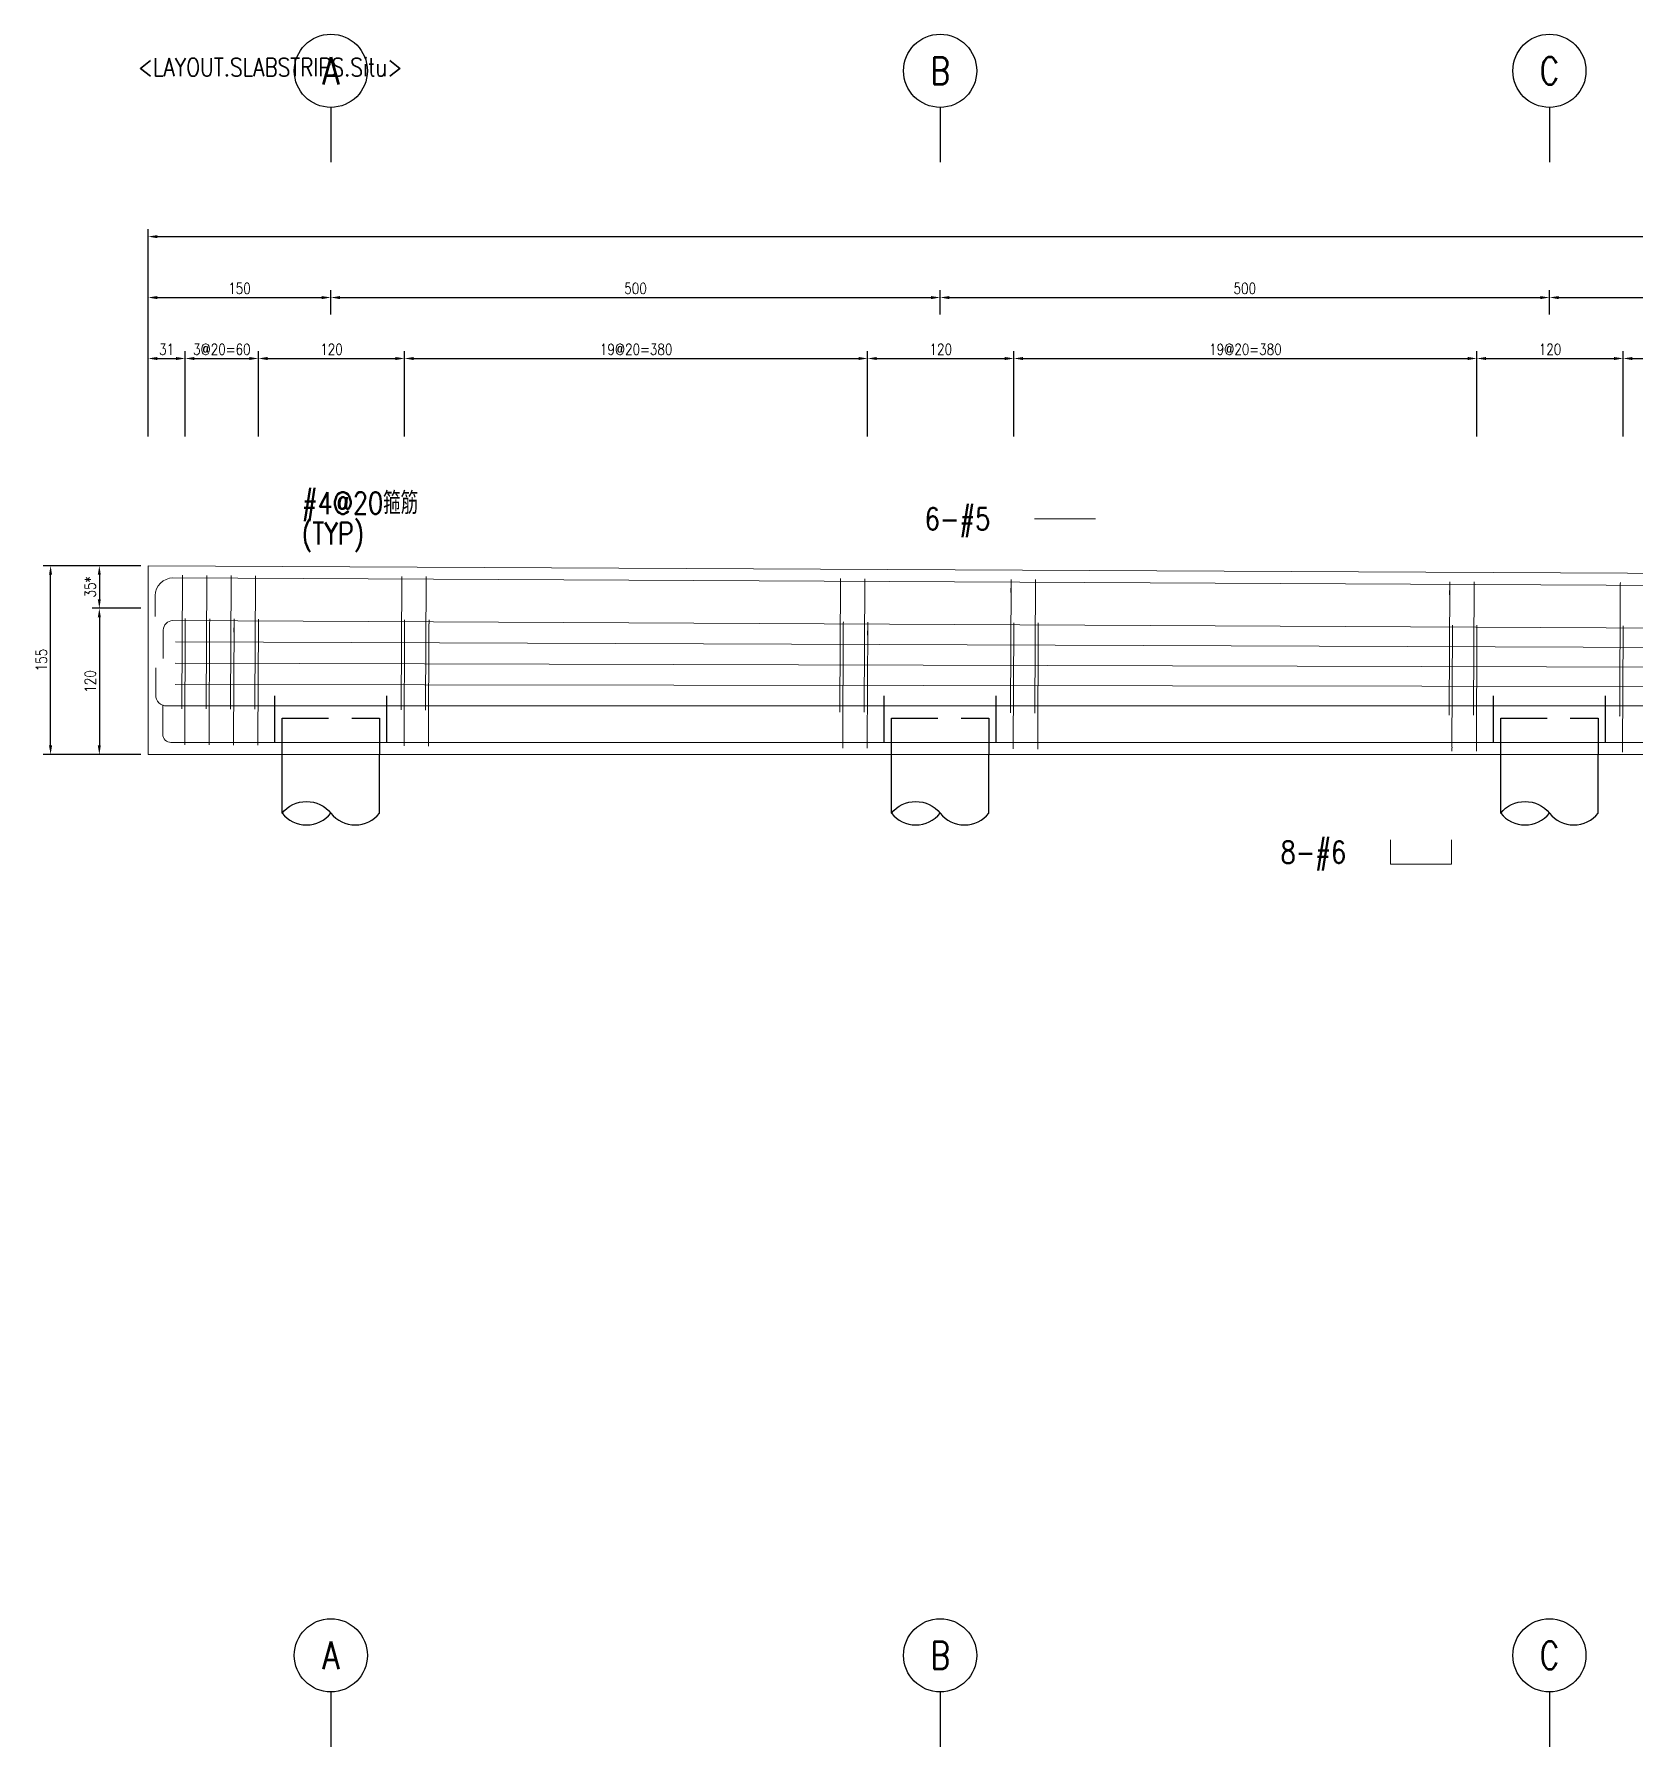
# Model space of a CAD drawing. Extents: x -4754 to 4976, y -19960 to 3841.
# Drawn here: x -359 to 955, y -12514 to -11109 of the extents above; entities that cross this region are included whole.
import ezdxf
from ezdxf.enums import TextEntityAlignment as Align

# ---------------------------------------------------------------- set-up
doc = ezdxf.new("R2010")
doc.units = 0
doc.header["$LTSCALE"] = 3
doc.linetypes.add('DASHED', pattern=[19.05, 12.7, -6.35])
doc.layers.get('0').update_dxf_attribs({"linetype": 'CONTINUOUS'})
doc.layers.add('HB_0', color=7, linetype='CONTINUOUS', transparency=0.5)
for name, color, linetype in [('HB_DIM', 1, 'CONTINUOUS'), ('HB_TXT_CTEXT', 2, 'CONTINUOUS'), ('RCAD.PARM.Treatle', 2, 'CONTINUOUS'), ('鋼筋', 3, 'CONTINUOUS')]:
    doc.layers.add(name, color=color, linetype=linetype)
doc.styles.get("Standard").update_dxf_attribs({"font": 'ROMANS.shx', "width": 0.8, "bigfont": 'chineset.shx'})
doc.dimstyles.new('30', dxfattribs={"dimscale": 3, "dimtxt": 3, "dimasz": 2.5, "dimexe": 2, "dimexo": 2, "dimgap": 1, "dimtad": 1, "dimdsep": 46, "dimtxsty": 'Standard', "dimcen": 0, "dimclrd": 256, "dimclre": 256, "dimclrt": 2, "dimadec": 0, "dimazin": 0, "dimtfac": 1, "dimtix": 1, "dimtmove": 2, "dimatfit": 3, "dimfxl": 1, "dimtolj": 1, "dimtzin": 0, "dimarcsym": 0})

# ---------------------------------------------------------------- blocks, each defined once
blk = doc.blocks.new('pile_vertical')
at = {"color": 252, "linetype": 'DASHED'}
for p, q in [((-46, 10), (-46, 50)), ((46, 10), (46, 50))]:
    blk.add_line(p, q, dxfattribs=at)
at = {"linetype": 'Continuous'}
for p, q in [((-40, -48.1), (-40, 0)), ((40, -48.1), (40, 0))]:
    blk.add_line(p, q, dxfattribs=at)
at = {"color": 252, "linetype": 'DASHED'}
blk.add_lwpolyline([(-40, 0), (-40, 30), (40, 30), (40, 0)], dxfattribs=at)
at = {"linetype": 'Continuous'}
for points in [[(-40, -48.1, -0.48), (0, -48.1, 0.48), (40, -48.1, 0.48)], [(-40, -48.1, 0.48), (0, -48.1, 0.48)]]:
    blk.add_lwpolyline(points, format="xyb", dxfattribs=at)
blk = doc.blocks.new('line_guide')
at = {"color": 4, "linetype": 'Continuous'}
blk.add_line((0, 0), (0, -45), dxfattribs=at)
blk.add_circle((0, 30), 30, dxfattribs=at)
at = {"color": 4, "linetype": 'Continuous', "width": 0.8}
blk.add_attdef('A', text='', height=22.5, dxfattribs=at).set_placement((0, 30), align=Align.MIDDLE)
blk = doc.blocks.new('*D343')
at = {"layer": 'HB_DIM', "linetype": 'Continuous', "lineweight": -2}
for p, q in [((-271.4, -11544.8), (-311.4, -11544.8)), ((-305.4, -11552.3), (-305.4, -11572.3)), ((-271.4, -11579.8), (-311.4, -11579.8))]:
    blk.add_line(p, q, dxfattribs=at)
at = {"layer": 'HB_DIM'}
for points in [[(-304.2, -11552.3), (-306.7, -11552.3), (-305.4, -11544.8)], [(-306.7, -11572.3), (-304.2, -11572.3), (-305.4, -11579.8)]]:
    blk.add_solid(points, dxfattribs=at)
at = {"layer": 'HB_DIM', "color": 2, "linetype": 'Continuous', "insert": (-312.9, -11562.3), "char_height": 9, "attachment_point": 5, "rotation": 90}
blk.add_mtext('\\A1;35*', dxfattribs=at)
blk = doc.blocks.new('*D344')
at = {"layer": 'HB_DIM', "linetype": 'Continuous', "lineweight": -2}
for p, q in [((-271.4, -11579.8), (-311.4, -11579.8)), ((-305.4, -11587.3), (-305.4, -11692.3)), ((-271.4, -11699.8), (-311.4, -11699.8))]:
    blk.add_line(p, q, dxfattribs=at)
at = {"layer": 'HB_DIM'}
for points in [[(-304.2, -11587.3), (-306.7, -11587.3), (-305.4, -11579.8)], [(-306.7, -11692.3), (-304.2, -11692.3), (-305.4, -11699.8)]]:
    blk.add_solid(points, dxfattribs=at)
at = {"layer": 'HB_DIM', "color": 2, "linetype": 'Continuous', "insert": (-312.9, -11639.8), "char_height": 9, "attachment_point": 5, "rotation": 90}
blk.add_mtext('\\A1;120', dxfattribs=at)
blk = doc.blocks.new('*D345')
at = {"layer": 'HB_DIM', "linetype": 'Continuous', "lineweight": -2}
for p, q in [((-265.4, -11438.8), (-265.4, -11368.8)), ((-257.9, -11374.8), (-242.4, -11374.8)), ((-234.9, -11438.8), (-234.9, -11368.8))]:
    blk.add_line(p, q, dxfattribs=at)
at = {"layer": 'HB_DIM'}
for points in [[(-257.9, -11373.6), (-257.9, -11376.1), (-265.4, -11374.8)], [(-242.4, -11376.1), (-242.4, -11373.6), (-234.9, -11374.8)]]:
    blk.add_solid(points, dxfattribs=at)
at = {"layer": 'HB_DIM', "color": 2, "linetype": 'Continuous', "insert": (-250.2, -11367.3), "char_height": 9, "attachment_point": 5, "rotation": 0}
blk.add_mtext('\\A1;31', dxfattribs=at)
blk = doc.blocks.new('*D346')
at = {"layer": 'HB_DIM', "linetype": 'Continuous', "lineweight": -2}
for p, q in [((-234.9, -11438.8), (-234.9, -11368.8)), ((-227.4, -11374.8), (-182.4, -11374.8)), ((-174.9, -11438.8), (-174.9, -11368.8))]:
    blk.add_line(p, q, dxfattribs=at)
at = {"layer": 'HB_DIM'}
for points in [[(-227.4, -11373.6), (-227.4, -11376.1), (-234.9, -11374.8)], [(-182.4, -11376.1), (-182.4, -11373.6), (-174.9, -11374.8)]]:
    blk.add_solid(points, dxfattribs=at)
at = {"layer": 'HB_DIM', "color": 2, "linetype": 'Continuous', "insert": (-204.9, -11367.3), "char_height": 9, "attachment_point": 5, "rotation": 0}
blk.add_mtext('\\A1;3@20=60', dxfattribs=at)
blk = doc.blocks.new('*D347')
at = {"layer": 'HB_DIM', "linetype": 'Continuous', "lineweight": -2}
for p, q in [((-174.9, -11438.8), (-174.9, -11368.8)), ((-167.4, -11374.8), (-62.4, -11374.8)), ((-54.9, -11438.8), (-54.9, -11368.8))]:
    blk.add_line(p, q, dxfattribs=at)
at = {"layer": 'HB_DIM'}
for points in [[(-167.4, -11373.6), (-167.4, -11376.1), (-174.9, -11374.8)], [(-62.4, -11376.1), (-62.4, -11373.6), (-54.9, -11374.8)]]:
    blk.add_solid(points, dxfattribs=at)
at = {"layer": 'HB_DIM', "color": 2, "linetype": 'Continuous', "insert": (-114.9, -11367.3), "char_height": 9, "attachment_point": 5, "rotation": 0}
blk.add_mtext('\\A1;120', dxfattribs=at)
blk = doc.blocks.new('*D348')
at = {"layer": 'HB_DIM', "linetype": 'Continuous', "lineweight": -2}
for p, q in [((-54.9, -11438.8), (-54.9, -11368.8)), ((-47.4, -11374.8), (317.6, -11374.8)), ((325.1, -11438.8), (325.1, -11368.8))]:
    blk.add_line(p, q, dxfattribs=at)
at = {"layer": 'HB_DIM'}
for points in [[(-47.4, -11373.6), (-47.4, -11376.1), (-54.9, -11374.8)], [(317.6, -11376.1), (317.6, -11373.6), (325.1, -11374.8)]]:
    blk.add_solid(points, dxfattribs=at)
at = {"layer": 'HB_DIM', "color": 2, "linetype": 'Continuous', "insert": (135.1, -11367.3), "char_height": 9, "attachment_point": 5, "rotation": 0}
blk.add_mtext('\\A1;19@20=380', dxfattribs=at)
blk = doc.blocks.new('*D349')
at = {"layer": 'HB_DIM', "linetype": 'Continuous', "lineweight": -2}
for p, q in [((325.1, -11438.8), (325.1, -11368.8)), ((332.6, -11374.8), (437.6, -11374.8)), ((445.1, -11438.8), (445.1, -11368.8))]:
    blk.add_line(p, q, dxfattribs=at)
at = {"layer": 'HB_DIM'}
for points in [[(332.6, -11373.6), (332.6, -11376.1), (325.1, -11374.8)], [(437.6, -11376.1), (437.6, -11373.6), (445.1, -11374.8)]]:
    blk.add_solid(points, dxfattribs=at)
at = {"layer": 'HB_DIM', "color": 2, "linetype": 'Continuous', "insert": (385.1, -11367.3), "char_height": 9, "attachment_point": 5, "rotation": 0}
blk.add_mtext('\\A1;120', dxfattribs=at)
blk = doc.blocks.new('*D350')
at = {"layer": 'HB_DIM', "linetype": 'Continuous', "lineweight": -2}
for p, q in [((445.1, -11438.8), (445.1, -11368.8)), ((452.6, -11374.8), (817.6, -11374.8)), ((825.1, -11438.8), (825.1, -11368.8))]:
    blk.add_line(p, q, dxfattribs=at)
at = {"layer": 'HB_DIM'}
for points in [[(452.6, -11373.6), (452.6, -11376.1), (445.1, -11374.8)], [(817.6, -11376.1), (817.6, -11373.6), (825.1, -11374.8)]]:
    blk.add_solid(points, dxfattribs=at)
at = {"layer": 'HB_DIM', "color": 2, "linetype": 'Continuous', "insert": (635.1, -11367.3), "char_height": 9, "attachment_point": 5, "rotation": 0}
blk.add_mtext('\\A1;19@20=380', dxfattribs=at)
blk = doc.blocks.new('*D351')
at = {"layer": 'HB_DIM', "linetype": 'Continuous', "lineweight": -2}
for p, q in [((825.1, -11438.8), (825.1, -11368.8)), ((832.6, -11374.8), (937.6, -11374.8)), ((945.1, -11438.8), (945.1, -11368.8))]:
    blk.add_line(p, q, dxfattribs=at)
at = {"layer": 'HB_DIM'}
for points in [[(832.6, -11373.6), (832.6, -11376.1), (825.1, -11374.8)], [(937.6, -11376.1), (937.6, -11373.6), (945.1, -11374.8)]]:
    blk.add_solid(points, dxfattribs=at)
at = {"layer": 'HB_DIM', "color": 2, "linetype": 'Continuous', "insert": (885.1, -11367.3), "char_height": 9, "attachment_point": 5, "rotation": 0}
blk.add_mtext('\\A1;120', dxfattribs=at)
blk = doc.blocks.new('*D352')
at = {"layer": 'HB_DIM', "linetype": 'Continuous', "lineweight": -2}
for p, q in [((945.1, -11438.8), (945.1, -11368.8)), ((952.6, -11374.8), (1317.6, -11374.8)), ((1325.1, -11438.8), (1325.1, -11368.8))]:
    blk.add_line(p, q, dxfattribs=at)
at = {"layer": 'HB_DIM'}
for points in [[(952.6, -11373.6), (952.6, -11376.1), (945.1, -11374.8)], [(1317.6, -11376.1), (1317.6, -11373.6), (1325.1, -11374.8)]]:
    blk.add_solid(points, dxfattribs=at)
at = {"layer": 'HB_DIM', "color": 2, "linetype": 'Continuous', "insert": (1135.1, -11367.3), "char_height": 9, "attachment_point": 5, "rotation": 0}
blk.add_mtext('\\A1;19@20=380', dxfattribs=at)
blk = doc.blocks.new('*D360')
at = {"layer": 'HB_DIM', "linetype": 'Continuous', "lineweight": -2}
for p, q in [((-265.4, -11438.8), (-265.4, -11268.8)), ((-257.9, -11274.8), (2707.1, -11274.8)), ((2714.6, -11453.8), (2714.6, -11268.8))]:
    blk.add_line(p, q, dxfattribs=at)
at = {"layer": 'HB_DIM'}
for points in [[(-257.9, -11273.6), (-257.9, -11276.1), (-265.4, -11274.8)], [(2707.1, -11276.1), (2707.1, -11273.6), (2714.6, -11274.8)]]:
    blk.add_solid(points, dxfattribs=at)
at = {"layer": 'HB_DIM', "color": 2, "linetype": 'Continuous', "insert": (1224.6, -11267.3), "char_height": 9, "attachment_point": 5, "rotation": 0}
blk.add_mtext('\\A1;2980', dxfattribs=at)
blk = doc.blocks.new('*D361')
at = {"layer": 'HB_DIM', "linetype": 'Continuous', "lineweight": -2}
for p, q in [((-265.4, -11438.8), (-265.4, -11318.8)), ((-115.4, -11338.8), (-115.4, -11318.8)), ((-257.9, -11324.8), (-122.9, -11324.8))]:
    blk.add_line(p, q, dxfattribs=at)
at = {"layer": 'HB_DIM'}
for points in [[(-257.9, -11323.6), (-257.9, -11326.1), (-265.4, -11324.8)], [(-122.9, -11326.1), (-122.9, -11323.6), (-115.4, -11324.8)]]:
    blk.add_solid(points, dxfattribs=at)
at = {"layer": 'HB_DIM', "color": 2, "linetype": 'Continuous', "insert": (-190.4, -11317.3), "char_height": 9, "attachment_point": 5, "rotation": 0}
blk.add_mtext('\\A1;150', dxfattribs=at)
blk = doc.blocks.new('*D362')
at = {"layer": 'HB_DIM', "linetype": 'Continuous', "lineweight": -2}
for p, q in [((-115.4, -11338.8), (-115.4, -11318.8)), ((384.6, -11338.8), (384.6, -11318.8)), ((-107.9, -11324.8), (377.1, -11324.8))]:
    blk.add_line(p, q, dxfattribs=at)
at = {"layer": 'HB_DIM'}
for points in [[(-107.9, -11323.6), (-107.9, -11326.1), (-115.4, -11324.8)], [(377.1, -11326.1), (377.1, -11323.6), (384.6, -11324.8)]]:
    blk.add_solid(points, dxfattribs=at)
at = {"layer": 'HB_DIM', "color": 2, "linetype": 'Continuous', "insert": (134.6, -11317.3), "char_height": 9, "attachment_point": 5, "rotation": 0}
blk.add_mtext('\\A1;500', dxfattribs=at)
blk = doc.blocks.new('*D363')
at = {"layer": 'HB_DIM', "linetype": 'Continuous', "lineweight": -2}
for p, q in [((384.6, -11338.8), (384.6, -11318.8)), ((884.6, -11338.8), (884.6, -11318.8)), ((392.1, -11324.8), (877.1, -11324.8))]:
    blk.add_line(p, q, dxfattribs=at)
at = {"layer": 'HB_DIM'}
for points in [[(392.1, -11323.6), (392.1, -11326.1), (384.6, -11324.8)], [(877.1, -11326.1), (877.1, -11323.6), (884.6, -11324.8)]]:
    blk.add_solid(points, dxfattribs=at)
at = {"layer": 'HB_DIM', "color": 2, "linetype": 'Continuous', "insert": (634.6, -11317.3), "char_height": 9, "attachment_point": 5, "rotation": 0}
blk.add_mtext('\\A1;500', dxfattribs=at)
blk = doc.blocks.new('*D364')
at = {"layer": 'HB_DIM', "linetype": 'Continuous', "lineweight": -2}
for p, q in [((884.6, -11338.8), (884.6, -11318.8)), ((1384.6, -11338.8), (1384.6, -11318.8)), ((892.1, -11324.8), (1377.1, -11324.8))]:
    blk.add_line(p, q, dxfattribs=at)
at = {"layer": 'HB_DIM'}
for points in [[(892.1, -11323.6), (892.1, -11326.1), (884.6, -11324.8)], [(1377.1, -11326.1), (1377.1, -11323.6), (1384.6, -11324.8)]]:
    blk.add_solid(points, dxfattribs=at)
at = {"layer": 'HB_DIM', "color": 2, "linetype": 'Continuous', "insert": (1134.6, -11317.3), "char_height": 9, "attachment_point": 5, "rotation": 0}
blk.add_mtext('\\A1;500', dxfattribs=at)
blk = doc.blocks.new('*D368')
at = {"layer": 'HB_DIM', "linetype": 'Continuous', "lineweight": -2}
for p, q in [((-281.4, -11544.8), (-351.4, -11544.8)), ((-345.4, -11692.3), (-345.4, -11552.3)), ((-281.4, -11699.8), (-351.4, -11699.8))]:
    blk.add_line(p, q, dxfattribs=at)
at = {"layer": 'HB_DIM'}
for points in [[(-344.2, -11552.3), (-346.7, -11552.3), (-345.4, -11544.8)], [(-346.7, -11692.3), (-344.2, -11692.3), (-345.4, -11699.8)]]:
    blk.add_solid(points, dxfattribs=at)
at = {"layer": 'HB_DIM', "color": 2, "linetype": 'Continuous', "insert": (-352.9, -11622.3), "char_height": 9, "attachment_point": 5, "rotation": 90}
blk.add_mtext('\\A1;155', dxfattribs=at)

msp = doc.modelspace()

# ---------------------------------------------------------------- linework, layer by layer
at = {"layer": 'HB_0', "lineweight": 5}
msp.add_lwpolyline([(-265.427, -11699.802), (-265.427, -11544.802), (2714.573, -11559.802), (2714.573, -11699.802), (-265.427, -11699.802)], dxfattribs=at)
at = {"layer": 'HB_DIM', "color": 1, "linetype": 'Continuous'}
for points in [[(-217.229, -11553.418, 0, 1.25, 0), (-207.229, -11543.418, 0, 0, 0), (-157.229, -11493.418, 0, 0, 0), (-139.229, -11493.418, 0, 0, 0)], [(-214.868, -11588.963, 0, 1.25, 0), (-207.161, -11576.186, 0, 0, 0), (-157.229, -11493.418, 0, 0, 0), (-139.229, -11493.418, 0, 0, 0)], [(344.142, -11626.359, 0, 1.25, 0), (344.142, -11611.359, 0, 0, 0), (344.142, -11506.359, 0, 0, 0), (362.142, -11506.359, 0, 0, 0)], [(344.142, -11643.104, 0, 1.25, 0), (344.142, -11628.104, 0, 0, 0), (344.142, -11506.359, 0, 0, 0), (362.142, -11506.359, 0, 0, 0)], [(344.142, -11609.614, 0, 1.25, 0), (344.142, -11594.614, 0, 0, 0), (344.142, -11506.359, 0, 0, 0), (362.142, -11506.359, 0, 0, 0)], [(931.051, -11595.823, 0, 1.25, 0), (931.051, -11580.823, 0, 0, 0), (931.051, -11505.823, 0, 0, 0), (949.051, -11505.823, 0, 0, 0)], [(929.798, -11659.808, 0, 1.25, 0), (929.798, -11674.808, 0, 0, 0), (929.798, -11749.808, 0, 0, 0), (947.798, -11749.808, 0, 0, 0)], [(636.132, -11689.826, 0, 1.25, 0), (636.132, -11704.826, 0, 0, 0), (636.132, -11779.826, 0, 0, 0), (654.132, -11779.826, 0, 0, 0)]]:
    msp.add_lwpolyline(points, format="xyseb", dxfattribs=at)
at = {"layer": 'HB_TXT_CTEXT', "lineweight": 5}
msp.add_line((462.142, -11506.359, 50), (512.142, -11506.359, 50), dxfattribs=at)
msp.add_polyline3d([(754.132, -11769.826, -50), (754.132, -11789.826, -50), (804.132, -11789.826, -50), (804.132, -11769.826, -50)], dxfattribs=at)
at = {"layer": '鋼筋', "lineweight": 5}
for p, q in [((-244.987, -11554.905, -38), (2694.033, -11569.698, -38)), ((-244.987, -11554.905, -27.143), (2694.033, -11569.698, -27.143)), ((-244.987, -11554.905, -16.286), (2694.033, -11569.698, -16.286)), ((-244.987, -11554.905, -5.429), (2694.033, -11569.698, -5.429)), ((-244.987, -11554.905, 5.429), (2694.033, -11569.698, 5.429)), ((-244.987, -11554.905, 16.286), (2694.033, -11569.698, 16.286)), ((-244.987, -11554.905, 27.143), (2694.033, -11569.698, 27.143)), ((-244.987, -11554.905, 38), (2694.033, -11569.698, 38)), ((-237.242, -11555.902, 40.245), (-237.761, -11659.041, 40.245)), ((-237.761, -11659.041, -40.245), (-237.242, -11555.902, -40.245)), ((-237.28, -11563.522, 33.895), (-237.242, -11555.902, 33.895)), ((-237.242, -11555.902, -33.895), (-237.28, -11563.522, -33.895)), ((-217.242, -11556.002, 40.245), (-217.761, -11659.142, 40.245)), ((-217.761, -11659.142, -40.245), (-217.242, -11556.002, -40.245)), ((-217.281, -11563.622, 33.895), (-217.242, -11556.002, 33.895)), ((-217.242, -11556.002, -33.895), (-217.281, -11563.622, -33.895)), ((-197.242, -11556.103, 40.245), (-197.762, -11659.242, 40.245)), ((-197.762, -11659.242, -40.245), (-197.242, -11556.103, -40.245)), ((-197.281, -11563.723, 33.895), (-197.242, -11556.103, 33.895)), ((-197.242, -11556.103, -33.895), (-197.281, -11563.723, -33.895)), ((-177.243, -11556.204, 40.245), (-177.762, -11659.343, 40.245)), ((-177.762, -11659.343, -40.245), (-177.243, -11556.204, -40.245)), ((-177.281, -11563.824, 33.895), (-177.243, -11556.204, 33.895)), ((-177.243, -11556.204, -33.895), (-177.281, -11563.824, -33.895)), ((-57.244, -11556.808, 40.245), (-57.763, -11659.947, 40.245)), ((-57.763, -11659.947, -40.245), (-57.244, -11556.808, -40.245)), ((-57.283, -11564.428, 33.895), (-57.244, -11556.808, 33.895)), ((-57.244, -11556.808, -33.895), (-57.283, -11564.428, -33.895)), ((-37.244, -11556.908, 40.245), (-37.764, -11660.048, 40.245)), ((-37.764, -11660.048, -40.245), (-37.244, -11556.908, -40.245)), ((-37.283, -11564.528, 33.895), (-37.244, -11556.908, 33.895)), ((-37.244, -11556.908, -33.895), (-37.283, -11564.528, -33.895)), ((302.751, -11558.62, 40.245), (302.232, -11661.759, 40.245)), ((302.232, -11661.759, -40.245), (302.751, -11558.62, -40.245)), ((302.713, -11566.24, 33.895), (302.751, -11558.62, 33.895)), ((302.751, -11558.62, -33.895), (302.713, -11566.24, -33.895)), ((322.751, -11558.72, 40.245), (322.232, -11661.86, 40.245)), ((322.232, -11661.86, -40.245), (322.751, -11558.72, -40.245)), ((322.713, -11566.34, 33.895), (322.751, -11558.72, 33.895)), ((322.751, -11558.72, -33.895), (322.713, -11566.34, -33.895)), ((442.749, -11559.324, 40.245), (442.23, -11662.464, 40.245)), ((442.23, -11662.464, -40.245), (442.749, -11559.324, -40.245)), ((442.711, -11566.944, 33.895), (442.749, -11559.324, 33.895)), ((442.749, -11559.324, -33.895), (442.711, -11566.944, -33.895)), ((462.749, -11559.425, 40.245), (462.23, -11662.564, 40.245)), ((462.23, -11662.564, -40.245), (462.749, -11559.425, -40.245)), ((462.711, -11567.045, 33.895), (462.749, -11559.425, 33.895)), ((462.749, -11559.425, -33.895), (462.711, -11567.045, -33.895)), ((802.745, -11561.137, 40.245), (802.226, -11664.276, 40.245)), ((802.226, -11664.276, -40.245), (802.745, -11561.137, -40.245)), ((802.707, -11568.756, 33.895), (802.745, -11561.137, 33.895)), ((802.745, -11561.137, -33.895), (802.707, -11568.756, -33.895)), ((822.745, -11561.237, 40.245), (822.225, -11664.377, 40.245)), ((822.225, -11664.377, -40.245), (822.745, -11561.237, -40.245)), ((822.706, -11568.857, 33.895), (822.745, -11561.237, 33.895)), ((822.745, -11561.237, -33.895), (822.706, -11568.857, -33.895)), ((942.743, -11561.841, 40.245), (942.224, -11664.981, 40.245)), ((942.224, -11664.981, -40.245), (942.743, -11561.841, -40.245)), ((942.705, -11569.461, 33.895), (942.743, -11561.841, 33.895)), ((942.743, -11561.841, -33.895), (942.705, -11569.461, -33.895)), ((-259.636, -11586.441, -38), (-259.55, -11569.321, -38)), ((-259.636, -11586.441, -27.143), (-259.55, -11569.321, -27.143)), ((-259.636, -11586.441, -16.286), (-259.55, -11569.321, -16.286)), ((-259.636, -11586.441, -5.429), (-259.55, -11569.321, -5.429)), ((-259.636, -11586.441, 5.429), (-259.55, -11569.321, 5.429)), ((-259.636, -11586.441, 16.286), (-259.55, -11569.321, 16.286)), ((-259.636, -11586.441, 27.143), (-259.55, -11569.321, 27.143)), ((-259.636, -11586.441, 38), (-259.55, -11569.321, 38)), ((-245.103, -11589.902, -50), (2695.282, -11604.703, -50)), ((-245.103, -11589.902, -35.714), (2695.282, -11604.703, -35.714)), ((-245.103, -11589.902, -21.429), (2695.282, -11604.703, -21.429)), ((-245.103, -11589.902, -7.143), (2695.282, -11604.703, -7.143)), ((-245.103, -11589.902, 7.143), (2695.282, -11604.703, 7.143)), ((-245.103, -11589.902, 21.429), (2695.282, -11604.703, 21.429)), ((-245.103, -11589.902, 35.714), (2695.282, -11604.703, 35.714)), ((-245.103, -11589.902, 50), (2695.282, -11604.703, 50)), ((-253.03, -11620.973, -50), (-252.912, -11597.633, -50)), ((-253.03, -11620.973, -35.714), (-252.912, -11597.633, -35.714)), ((-253.03, -11620.973, -21.429), (-252.912, -11597.633, -21.429)), ((-253.03, -11620.973, -7.143), (-252.912, -11597.633, -7.143)), ((-253.03, -11620.973, 7.143), (-252.912, -11597.633, 7.143)), ((-253.03, -11620.973, 21.429), (-252.912, -11597.633, 21.429)), ((-253.03, -11620.973, 35.714), (-252.912, -11597.633, 35.714)), ((-253.03, -11620.973, 50), (-252.912, -11597.633, 50)), ((-234.881, -11591.446, 51.745), (-235.37, -11688.583, 51.745)), ((-235.37, -11688.583, -51.745), (-234.881, -11591.446, -51.745)), ((-234.919, -11599.066, 45.395), (-234.881, -11591.446, 45.395)), ((-234.881, -11591.446, -45.395), (-234.919, -11599.066, -45.395)), ((-214.881, -11591.546, 51.745), (-215.37, -11688.684, 51.745)), ((-215.37, -11688.684, -51.745), (-214.881, -11591.546, -51.745)), ((-214.919, -11599.166, 45.395), (-214.881, -11591.546, 45.395)), ((-214.881, -11591.546, -45.395), (-214.919, -11599.166, -45.395)), ((-194.881, -11591.647, 51.745), (-195.37, -11688.785, 51.745)), ((-195.37, -11688.785, -51.745), (-194.881, -11591.647, -51.745)), ((-194.92, -11599.267, 45.395), (-194.881, -11591.647, 45.395)), ((-194.881, -11591.647, -45.395), (-194.92, -11599.267, -45.395)), ((-174.882, -11591.748, 51.745), (-175.371, -11688.885, 51.745)), ((-175.371, -11688.885, -51.745), (-174.882, -11591.748, -51.745)), ((-174.92, -11599.368, 45.395), (-174.882, -11591.748, 45.395)), ((-174.882, -11591.748, -45.395), (-174.92, -11599.368, -45.395)), ((-54.883, -11592.352, 51.745), (-55.372, -11689.489, 51.745)), ((-55.372, -11689.489, -51.745), (-54.883, -11592.352, -51.745)), ((-54.921, -11599.972, 45.395), (-54.883, -11592.352, 45.395)), ((-54.883, -11592.352, -45.395), (-54.921, -11599.972, -45.395)), ((-34.883, -11592.452, 51.745), (-35.372, -11689.59, 51.745)), ((-35.372, -11689.59, -51.745), (-34.883, -11592.452, -51.745)), ((-34.922, -11600.072, 45.395), (-34.883, -11592.452, 45.395)), ((-34.883, -11592.452, -45.395), (-34.922, -11600.072, -45.395)), ((305.112, -11594.164, 51.745), (304.623, -11691.301, 51.745)), ((304.623, -11691.301, -51.745), (305.112, -11594.164, -51.745)), ((305.074, -11601.784, 45.395), (305.112, -11594.164, 45.395)), ((305.112, -11594.164, -45.395), (305.074, -11601.784, -45.395)), ((325.112, -11594.264, 51.745), (324.623, -11691.402, 51.745)), ((324.623, -11691.402, -51.745), (325.112, -11594.264, -51.745)), ((325.074, -11601.884, 45.395), (325.112, -11594.264, 45.395)), ((325.112, -11594.264, -45.395), (325.074, -11601.884, -45.395)), ((445.111, -11594.869, 51.745), (444.622, -11692.006, 51.745)), ((444.622, -11692.006, -51.745), (445.111, -11594.869, -51.745)), ((445.072, -11602.488, 45.395), (445.111, -11594.869, 45.395)), ((445.111, -11594.869, -45.395), (445.072, -11602.488, -45.395)), ((465.11, -11594.969, 51.745), (464.621, -11692.107, 51.745)), ((464.621, -11692.107, -51.745), (465.11, -11594.969, -51.745)), ((465.072, -11602.589, 45.395), (465.11, -11594.969, 45.395)), ((465.11, -11594.969, -45.395), (465.072, -11602.589, -45.395)), ((805.106, -11596.681, 51.745), (804.617, -11693.818, 51.745)), ((804.617, -11693.818, -51.745), (805.106, -11596.681, -51.745)), ((805.068, -11604.3, 45.395), (805.106, -11596.681, 45.395)), ((805.106, -11596.681, -45.395), (805.068, -11604.3, -45.395)), ((825.106, -11596.781, 51.745), (824.617, -11693.919, 51.745)), ((824.617, -11693.919, -51.745), (825.106, -11596.781, -51.745)), ((825.067, -11604.401, 45.395), (825.106, -11596.781, 45.395)), ((825.106, -11596.781, -45.395), (825.067, -11604.401, -45.395)), ((945.104, -11597.385, 51.745), (944.615, -11694.523, 51.745)), ((944.615, -11694.523, -51.745), (945.104, -11597.385, -51.745)), ((945.066, -11605.005, 45.395), (945.104, -11597.385, 45.395)), ((945.104, -11597.385, -45.395), (945.066, -11605.005, -45.395)), ((-242.961, -11607.406, -50), (2692.983, -11618.449, -50)), ((-242.961, -11607.406, 50), (2692.983, -11618.449, 50)), ((-259.068, -11628.563, -50), (-259.18, -11650.897, -50)), ((-259.068, -11628.563, -35.714), (-259.18, -11650.897, -35.714)), ((-259.068, -11628.563, -21.429), (-259.18, -11650.897, -21.429)), ((-259.068, -11628.563, -7.143), (-259.18, -11650.897, -7.143)), ((-259.068, -11628.563, 7.143), (-259.18, -11650.897, 7.143)), ((-259.068, -11628.563, 21.429), (-259.18, -11650.897, 21.429)), ((-259.068, -11628.563, 35.714), (-259.18, -11650.897, 35.714)), ((-259.068, -11628.563, 50), (-259.18, -11650.897, 50)), ((-243.049, -11624.898, -50), (2692.906, -11632.206, -50)), ((-243.049, -11624.898, 50), (2692.906, -11632.206, 50)), ((-243.137, -11642.39, -50), (2692.825, -11645.964, -50)), ((-243.137, -11642.39, 50), (2692.825, -11645.964, 50)), ((-253.221, -11658.907, -50), (-253.343, -11683.143, -50)), ((-253.221, -11658.907, -35.714), (-253.343, -11683.143, -35.714)), ((-253.221, -11658.907, -21.429), (-253.343, -11683.143, -21.429)), ((-253.221, -11658.907, -7.143), (-253.343, -11683.143, -7.143)), ((-253.221, -11658.907, 7.143), (-253.343, -11683.143, 7.143)), ((-253.221, -11658.907, 21.429), (-253.343, -11683.143, 21.429)), ((-253.221, -11658.907, 35.714), (-253.343, -11683.143, 35.714)), ((-253.221, -11658.907, 50), (-253.343, -11683.143, 50)), ((-250.29, -11659.832, -50), (2699.93, -11659.772, -50)), ((-250.29, -11659.832, -35.714), (2699.93, -11659.772, -35.714)), ((-250.29, -11659.832, -21.429), (2699.93, -11659.772, -21.429)), ((-250.29, -11659.832, -7.143), (2699.93, -11659.772, -7.143)), ((-250.29, -11659.832, 7.143), (2699.93, -11659.772, 7.143)), ((-250.29, -11659.832, 21.429), (2699.93, -11659.772, 21.429)), ((-250.29, -11659.832, 35.714), (2699.93, -11659.772, 35.714)), ((-250.29, -11659.832, 50), (2699.93, -11659.772, 50)), ((-237.777, -11662.216, 37.07), (-237.777, -11662.216, -37.07)), ((-217.777, -11662.317, 37.07), (-217.777, -11662.317, -37.07)), ((-197.778, -11662.417, 37.07), (-197.778, -11662.417, -37.07)), ((-177.778, -11662.518, 37.07), (-177.778, -11662.518, -37.07)), ((-57.779, -11663.122, 37.07), (-57.779, -11663.122, -37.07)), ((-37.78, -11663.223, 37.07), (-37.78, -11663.223, -37.07)), ((302.216, -11664.934, 37.07), (302.216, -11664.934, -37.07)), ((322.216, -11665.035, 37.07), (322.216, -11665.035, -37.07)), ((442.214, -11665.639, 37.07), (442.214, -11665.639, -37.07)), ((462.214, -11665.739, 37.07), (462.214, -11665.739, -37.07)), ((802.21, -11667.451, 37.07), (802.21, -11667.451, -37.07)), ((822.209, -11667.551, 37.07), (822.209, -11667.551, -37.07)), ((942.208, -11668.155, 37.07), (942.208, -11668.155, -37.07)), ((-246.657, -11689.862, -50), (2695.973, -11689.742, -50)), ((-246.657, -11689.862, -35.714), (2695.973, -11689.742, -35.714)), ((-246.657, -11689.862, -21.429), (2695.973, -11689.742, -21.429)), ((-246.657, -11689.862, -7.143), (2695.973, -11689.742, -7.143)), ((-246.657, -11689.862, 7.143), (2695.973, -11689.742, 7.143)), ((-246.657, -11689.862, 21.429), (2695.973, -11689.742, 21.429)), ((-246.657, -11689.862, 35.714), (2695.973, -11689.742, 35.714)), ((-246.657, -11689.862, 50), (2695.973, -11689.742, 50)), ((-235.386, -11691.758, 48.57), (-235.386, -11691.758, -48.57)), ((-215.386, -11691.859, 48.57), (-215.386, -11691.859, -48.57)), ((-195.386, -11691.96, 48.57), (-195.386, -11691.96, -48.57)), ((-175.387, -11692.06, 48.57), (-175.387, -11692.06, -48.57)), ((-55.388, -11692.664, 48.57), (-55.388, -11692.664, -48.57)), ((-35.388, -11692.765, 48.57), (-35.388, -11692.765, -48.57)), ((304.607, -11694.476, 48.57), (304.607, -11694.476, -48.57)), ((324.607, -11694.577, 48.57), (324.607, -11694.577, -48.57)), ((444.606, -11695.181, 48.57), (444.606, -11695.181, -48.57)), ((464.605, -11695.282, 48.57), (464.605, -11695.282, -48.57)), ((804.601, -11696.993, 48.57), (804.601, -11696.993, -48.57)), ((824.601, -11697.094, 48.57), (824.601, -11697.094, -48.57)), ((944.599, -11697.698, 48.57), (944.599, -11697.698, -48.57))]:
    msp.add_line(p, q, dxfattribs=at)
at = {"layer": '鋼筋', "lineweight": 5, "extrusion": (0, 0, -1)}
for centre, radius, end in [((245.06, -11569.394, 38), 14.49, 90.288399), ((245.06, -11569.394, 27.143), 14.49, 90.288399), ((245.06, -11569.394, 16.286), 14.49, 90.288399), ((245.06, -11569.394, 5.429), 14.49, 90.288399), ((245.06, -11569.394, -5.429), 14.49, 90.288399), ((245.06, -11569.394, -16.286), 14.49, 90.288399), ((245.06, -11569.394, -27.143), 14.49, 90.288399), ((245.06, -11569.394, -38), 14.49, 90.288399), ((245.142, -11597.672, 50), 7.77, 90.288403), ((245.142, -11597.672, 35.714), 7.77, 90.288403), ((245.142, -11597.672, 21.429), 7.77, 90.288403), ((245.142, -11597.672, 7.143), 7.77, 90.288403), ((245.142, -11597.672, -7.143), 7.77, 90.288403), ((245.142, -11597.672, -21.429), 7.77, 90.288403), ((245.142, -11597.672, -35.714), 7.77, 90.288403), ((245.142, -11597.672, -50), 7.77, 90.288403)]:
    msp.add_arc(centre, radius, 0.288399, end, dxfattribs=at)
at = {"layer": '鋼筋', "lineweight": 5, "extrusion": (0.999987, -0.005033, 0)}
for centre, start, end in [((-11556.949, 37.07, -179.072), 270, 90), ((-11556.949, -37.07, -179.072), 270, 90), ((-11556.949, 37.07, -159.072), 270, 90), ((-11556.949, -37.07, -159.072), 270, 90), ((-11556.949, 37.07, -139.072), 270, 90), ((-11556.949, -37.07, -139.072), 270, 90), ((-11556.949, 37.07, -119.072), 270, 90), ((-11556.949, -37.07, -119.072), 270, 90), ((-11556.949, 37.07, 0.928), 270, 90), ((-11556.949, -37.07, 0.928), 270, 90), ((-11556.949, 37.07, 20.928), 270, 90), ((-11556.949, -37.07, 20.928), 270, 90), ((-11556.949, 37.07, 360.928), 270, 90), ((-11556.949, -37.07, 360.928), 270, 90), ((-11556.949, 37.07, 380.928), 270, 90), ((-11556.949, -37.07, 380.928), 270, 90), ((-11556.949, 37.07, 500.928), 270, 90), ((-11556.949, -37.07, 500.928), 270, 90), ((-11556.949, 37.07, 520.928), 270, 90), ((-11556.949, -37.07, 520.928), 270, 90), ((-11556.949, 37.07, 860.928), 270, 90), ((-11556.949, -37.07, 860.928), 270, 90), ((-11556.949, 37.07, 880.928), 270, 90), ((-11556.949, -37.07, 880.928), 270, 90), ((-11556.949, 37.07, 1000.928), 270, 90), ((-11556.949, -37.07, 1000.928), 270, 90), ((-11592.481, 48.57, -176.532), 270, 90), ((-11592.481, -48.57, -176.532), 270, 90), ((-11592.481, 48.57, -156.532), 270, 90), ((-11592.481, -48.57, -156.532), 270, 90), ((-11592.481, 48.57, -136.532), 270, 90), ((-11592.481, -48.57, -136.532), 270, 90), ((-11592.481, 48.57, -116.532), 270, 90), ((-11592.481, -48.57, -116.532), 270, 90), ((-11592.481, 48.57, 3.468), 270, 90), ((-11592.481, -48.57, 3.468), 270, 90), ((-11592.481, 48.57, 23.468), 270, 90), ((-11592.481, -48.57, 23.468), 270, 90), ((-11592.481, 48.57, 363.468), 270, 90), ((-11592.481, -48.57, 363.468), 270, 90), ((-11592.481, 48.57, 383.468), 270, 90), ((-11592.481, -48.57, 383.468), 270, 90), ((-11592.481, 48.57, 503.468), 270, 90), ((-11592.481, -48.57, 503.468), 270, 90), ((-11592.481, 48.57, 523.468), 270, 90), ((-11592.481, -48.57, 523.468), 270, 90), ((-11592.481, 48.57, 863.468), 270, 90), ((-11592.481, -48.57, 863.468), 270, 90), ((-11592.481, 48.57, 883.468), 270, 90), ((-11592.481, -48.57, 883.468), 270, 90), ((-11592.481, 48.57, 1003.468), 270, 90), ((-11592.481, -48.57, 1003.468), 270, 90), ((-11660.09, 37.07, -179.072), 90, 180), ((-11660.09, -37.07, -179.072), 180, 270), ((-11660.09, 37.07, -159.072), 90, 180), ((-11660.09, -37.07, -159.072), 180, 270), ((-11660.09, 37.07, -139.072), 90, 180), ((-11660.09, -37.07, -139.072), 180, 270), ((-11660.09, 37.07, -119.072), 90, 180), ((-11660.09, -37.07, -119.072), 180, 270), ((-11660.09, 37.07, 0.928), 90, 180), ((-11660.09, -37.07, 0.928), 180, 270), ((-11660.09, 37.07, 20.928), 90, 180), ((-11660.09, -37.07, 20.928), 180, 270), ((-11660.09, 37.07, 360.928), 90, 180), ((-11660.09, -37.07, 360.928), 180, 270), ((-11660.09, 37.07, 380.928), 90, 180), ((-11660.09, -37.07, 380.928), 180, 270), ((-11660.09, 37.07, 500.928), 90, 180), ((-11660.09, -37.07, 500.928), 180, 270), ((-11660.09, 37.07, 520.928), 90, 180), ((-11660.09, -37.07, 520.928), 180, 270), ((-11660.09, 37.07, 860.928), 90, 180), ((-11660.09, -37.07, 860.928), 180, 270), ((-11660.09, 37.07, 880.928), 90, 180), ((-11660.09, -37.07, 880.928), 180, 270), ((-11660.09, 37.07, 1000.928), 90, 180), ((-11660.09, -37.07, 1000.928), 180, 270), ((-11689.62, 48.57, -176.532), 90, 180), ((-11689.62, -48.57, -176.532), 180, 270), ((-11689.62, 48.57, -156.532), 90, 180), ((-11689.62, -48.57, -156.532), 180, 270), ((-11689.62, 48.57, -136.532), 90, 180), ((-11689.62, -48.57, -136.532), 180, 270), ((-11689.62, 48.57, -116.532), 90, 180), ((-11689.62, -48.57, -116.532), 180, 270), ((-11689.62, 48.57, 3.468), 90, 180), ((-11689.62, -48.57, 3.468), 180, 270), ((-11689.62, 48.57, 23.468), 90, 180), ((-11689.62, -48.57, 23.468), 180, 270), ((-11689.62, 48.57, 363.468), 90, 180), ((-11689.62, -48.57, 363.468), 180, 270), ((-11689.62, 48.57, 383.468), 90, 180), ((-11689.62, -48.57, 383.468), 180, 270), ((-11689.62, 48.57, 503.468), 90, 180), ((-11689.62, -48.57, 503.468), 180, 270), ((-11689.62, 48.57, 523.468), 90, 180), ((-11689.62, -48.57, 523.468), 180, 270), ((-11689.62, 48.57, 863.468), 90, 180), ((-11689.62, -48.57, 863.468), 180, 270), ((-11689.62, 48.57, 883.468), 90, 180), ((-11689.62, -48.57, 883.468), 180, 270), ((-11689.62, 48.57, 1003.468), 90, 180), ((-11689.62, -48.57, 1003.468), 180, 270)]:
    msp.add_arc(centre, 3.175, start, end, dxfattribs=at)
at = {"layer": '鋼筋', "lineweight": 5}
for centre, radius, end in [((-250.29, -11650.942, -50), 8.89, 270.001166), ((-250.29, -11650.942, -35.714), 8.89, 270.001166), ((-250.29, -11650.942, -21.429), 8.89, 270.001166), ((-250.29, -11650.942, -7.143), 8.89, 270.001166), ((-250.29, -11650.942, 7.143), 8.89, 270.001166), ((-250.29, -11650.942, 21.429), 8.89, 270.001166), ((-250.29, -11650.942, 35.714), 8.89, 270.001166), ((-250.29, -11650.942, 50), 8.89, 270.001166), ((-246.658, -11683.177, -50), 6.685, 270.002342), ((-246.658, -11683.177, -35.714), 6.685, 270.002342), ((-246.658, -11683.177, -21.429), 6.685, 270.002342), ((-246.658, -11683.177, -7.143), 6.685, 270.002342), ((-246.658, -11683.177, 7.143), 6.685, 270.002342), ((-246.658, -11683.177, 21.429), 6.685, 270.002342), ((-246.658, -11683.177, 35.714), 6.685, 270.002342), ((-246.658, -11683.177, 50), 6.685, 270.002342)]:
    msp.add_arc(centre, radius, 179.711601, end, dxfattribs=at)

# ---------------------------------------------------------------- block references
at = {"layer": 'HB_0', "linetype": 'Continuous'}
for p, values in [((-115.427, -11168.802), {'A': 'A'}), ((384.573, -11168.802), {'A': 'B'}), ((884.573, -11168.802), {'A': 'C'}), ((-115.427, -12468.802), {'A': 'A'}), ((384.573, -12468.802), {'A': 'B'}), ((884.573, -12468.802), {'A': 'C'})]:
    msp.add_blockref('line_guide', p, dxfattribs=at).add_auto_attribs(values)
for p in [(-115.427, -11699.802), (384.573, -11699.802), (884.573, -11699.802)]:
    msp.add_blockref('pile_vertical', p, dxfattribs=at)

# ---------------------------------------------------------------- texts
at = {"layer": 'HB_TXT_CTEXT', "linetype": 'Continuous', "width": 0.8}
for s, p in [('#4@20箍筋', (-139.229, -11493.418, 35.225)), ('(TYP)', (-139.229, -11518.418, 35.225)), (' 6-#5', (362.142, -11506.359, 50)), (' 8-#6', (654.132, -11779.826, -50))]:
    msp.add_text(s, height=18, dxfattribs=at).set_placement(p, align=Align.MIDDLE_LEFT)
at = {"layer": 'RCAD.PARM.Treatle', "color": 211, "linetype": 'Continuous', "width": 0.8}
msp.add_text('<LAYOUT.SLABSTRIPS.Situ>', height=15, rotation=360, dxfattribs=at).set_placement((-165.201, -11135.462), align=Align.MIDDLE)

# ---------------------------------------------------------------- dimensions: what is measured, and where the dimension line sits
at = {"layer": 'HB_DIM', "linetype": 'Continuous'}
for base, p1, p2, angle, override, picture, middle in [((2714.573, -11274.802), (-265.427, -11444.802), (2714.573, -11459.802), 0, {"dimdec": 0, "dimpost": '<>'}, '*D360', (1224.573, -11267.302)), ((-115.427, -11324.802), (-265.427, -11444.802), (-115.427, -11344.802, -1299), 0, {"dimdec": 0, "dimpost": '<>'}, '*D361', (-190.427, -11317.302)), ((384.573, -11324.802), (-115.427, -11344.802, -1299), (384.573, -11344.802, -799), 0, {"dimdec": 0, "dimpost": '<>'}, '*D362', (134.573, -11317.302)), ((884.573, -11324.802), (384.573, -11344.802, -799), (884.573, -11344.802, -299), 0, {"dimdec": 0, "dimpost": '<>'}, '*D363', (634.573, -11317.302)), ((1384.573, -11324.802), (884.573, -11344.802, -299), (1384.573, -11344.802, 201), 0, {"dimdec": 0, "dimpost": '<>'}, '*D364', (1134.573, -11317.302)), ((-234.919, -11374.802), (-265.427, -11444.802), (-234.919, -11444.802, 45.395), 0, {"dimdec": 0, "dimpost": '<>'}, '*D345', (-250.173, -11367.302)), ((-54.921, -11374.802), (-174.92, -11444.802, 45.395), (-54.921, -11444.802, 45.395), 0, {"dimdec": 0, "dimpost": '<>'}, '*D347', (-114.921, -11367.302)), ((445.072, -11374.802), (325.074, -11444.802, 45.395), (445.072, -11444.802, 45.395), 0, {"dimdec": 0, "dimpost": '<>'}, '*D349', (385.073, -11367.302)), ((945.066, -11374.802), (825.067, -11444.802, 45.395), (945.066, -11444.802, 45.395), 0, {"dimdec": 0, "dimpost": '<>'}, '*D351', (885.067, -11367.302)), ((-345.427, -11544.802), (-275.427, -11699.802), (-275.427, -11544.802), 90, {"dimtad": 4, "dimdec": 0, "dimpost": '<>'}, '*D368', (-352.927, -11622.302)), ((-305.427, -11699.802), (-265.427, -11579.802), (-265.427, -11699.802), 90, {"dimtad": 4, "dimdec": 0, "dimpost": '<>'}, '*D344', (-312.927, -11639.802))]:
    dim = msp.add_linear_dim(base=base, p1=p1, p2=p2, angle=angle, dimstyle='30', override=override, dxfattribs=at)
    dim.commit()
    dim.dimension.update_dxf_attribs({"geometry": picture, "text_midpoint": middle})
for base, p1, p2, angle, text, override, picture, middle in [((-174.92, -11374.802), (-234.919, -11444.802, 45.395), (-174.92, -11444.802, 45.395), 0, '3@20=<>', {"dimdec": 0, "dimpost": '<>'}, '*D346', (-204.92, -11367.302)), ((325.074, -11374.802), (-54.921, -11444.802, 45.395), (325.074, -11444.802, 45.395), 0, '19@20=<>', {"dimdec": 0, "dimpost": '<>'}, '*D348', (135.076, -11367.302)), ((825.067, -11374.802), (445.072, -11444.802, 45.395), (825.067, -11444.802, 45.395), 0, '19@20=<>', {"dimdec": 0, "dimpost": '<>'}, '*D350', (635.07, -11367.302)), ((1325.061, -11374.802), (945.066, -11444.802, 45.395), (1325.061, -11444.802, 45.395), 0, '19@20=<>', {"dimdec": 0, "dimpost": '<>'}, '*D352', (1135.063, -11367.302)), ((-305.427, -11579.802), (-265.427, -11544.802), (-265.427, -11579.802), 90, '<>*', {"dimtad": 4, "dimdec": 0, "dimpost": '<>'}, '*D343', (-312.927, -11562.302))]:
    dim = msp.add_linear_dim(base=base, p1=p1, p2=p2, angle=angle, text=text, dimstyle='30', override=override, dxfattribs=at)
    dim.commit()
    dim.dimension.update_dxf_attribs({"geometry": picture, "text_midpoint": middle})

doc.saveas('drawing.dxf')
